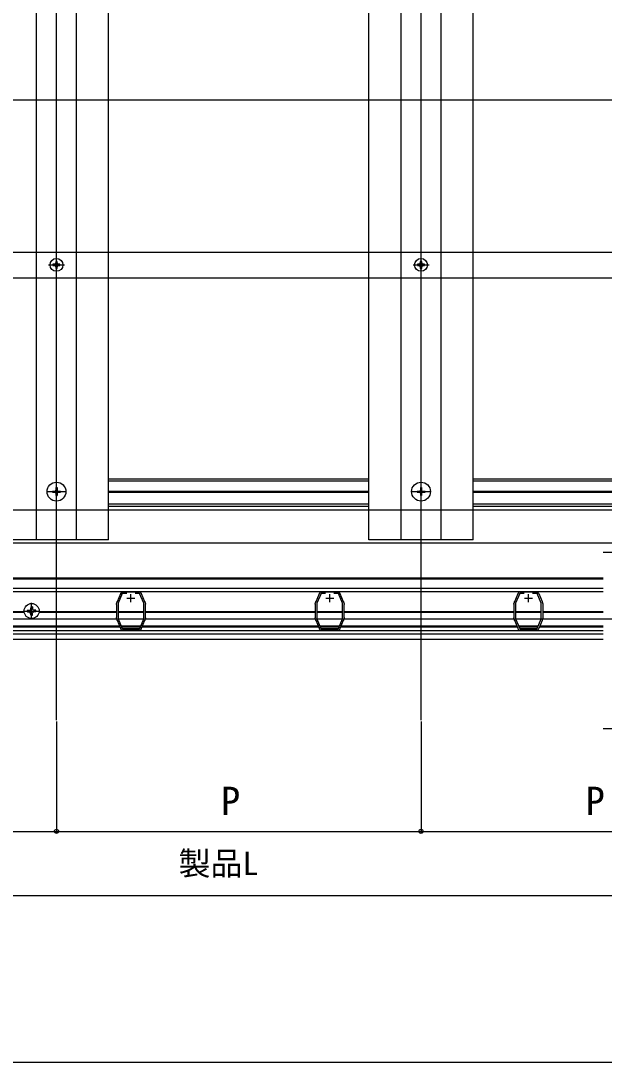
# Model space of a CAD drawing. Units: millimetres, scale not verified. Extents: x -1050 to 1050, y -1568 to 1559.
# Drawn here: x 198 to 562, y -1568 to -919 of the extents above; entities that cross this region are included whole.
import ezdxf
from ezdxf.enums import TextEntityAlignment as Align

# ---------------------------------------------------------------- set-up
doc = ezdxf.new("R2010")
doc.units = ezdxf.units.MM
doc.header["$LTSCALE"] = 8
for name, color, linetype in [('0-3_YKK_11', 7, 'Continuous'), ('0-4_YKK_12', 2, 'Continuous'), ('0-5_YKK_13', 4, 'Continuous'), ('0-6_YKK_D', 6, 'Continuous'), ('0-7_YKK_ZWAK', 7, 'Continuous')]:
    doc.layers.add(name, color=color, linetype=linetype)
doc.styles.add('ＭＳ ゴシック', font='')
doc.styles.get('ＭＳ ゴシック').set_extended_font_data('MS Gothic')

msp = doc.modelspace()

# ---------------------------------------------------------------- linework, layer by layer
at = {"layer": '0-3_YKK_11'}
for p, q in [((263.995, -1279.004), (268.995, -1279.004)), ((266.495, -1281.504), (266.495, -1276.504)), ((387.995, -1279.004), (392.995, -1279.004)), ((390.495, -1281.504), (390.495, -1276.504)), ((511.995, -1279.005), (516.995, -1279.005)), ((514.495, -1281.505), (514.495, -1276.505))]:
    msp.add_line(p, q, dxfattribs=at)
for points in [[(257.612, -1281.706), (257.813, -1281.229), (257.91, -1281.126), (258.007, -1281.024), (260.086, -1276.08), (260.093, -1275.943), (260.108, -1275.788)], [(263.905, -1276.005), (261.093, -1276.004), (258.495, -1282.187), (258.495, -1291.823), (261.051, -1297.905), (271.94, -1297.905), (274.495, -1291.823), (274.495, -1282.186), (271.898, -1276.005), (269.085, -1276.005)], [(261.275, -1275.012), (261.424, -1275.058), (261.552, -1275.105), (271.438, -1275.105), (271.567, -1275.058), (271.715, -1275.012)], [(272.883, -1275.788), (272.898, -1275.943), (272.905, -1276.08), (274.984, -1281.023), (275.081, -1281.126), (275.178, -1281.229), (275.378, -1281.706)], [(381.612, -1281.706), (381.813, -1281.229), (381.91, -1281.126), (382.007, -1281.024), (384.086, -1276.08), (384.092, -1275.943), (384.108, -1275.788)], [(387.905, -1276.005), (385.093, -1276.004), (382.495, -1282.187), (382.495, -1291.823), (385.051, -1297.905), (395.94, -1297.905), (398.495, -1291.823), (398.495, -1282.186), (395.898, -1276.005), (393.085, -1276.005)], [(385.275, -1275.012), (385.424, -1275.058), (385.552, -1275.105), (395.438, -1275.105), (395.567, -1275.058), (395.715, -1275.012)], [(396.883, -1275.788), (396.898, -1275.943), (396.905, -1276.08), (398.983, -1281.023), (399.081, -1281.126), (399.178, -1281.229), (399.378, -1281.706)], [(505.612, -1281.706), (505.813, -1281.229), (505.91, -1281.126), (506.007, -1281.024), (508.086, -1276.08), (508.092, -1275.943), (508.108, -1275.788)], [(511.905, -1276.005), (509.093, -1276.005), (506.495, -1282.187), (506.495, -1291.823), (509.051, -1297.905), (519.94, -1297.905), (522.495, -1291.824), (522.495, -1282.187), (519.898, -1276.005), (517.085, -1276.005)], [(509.275, -1275.012), (509.424, -1275.058), (509.552, -1275.105), (519.438, -1275.105), (519.567, -1275.058), (519.715, -1275.012)], [(520.883, -1275.788), (520.898, -1275.943), (520.905, -1276.08), (522.983, -1281.024), (523.081, -1281.126), (523.178, -1281.229), (523.378, -1281.706)], [(257.495, -1291.723), (257.495, -1291.205), (257.545, -1291.072), (257.595, -1290.94), (257.595, -1283.069), (257.545, -1282.937), (257.495, -1282.805), (257.495, -1282.287)], [(275.495, -1282.287), (275.495, -1282.805), (275.445, -1282.937), (275.395, -1283.069), (275.395, -1290.94), (275.445, -1291.072), (275.495, -1291.205), (275.495, -1291.723)], [(381.495, -1291.723), (381.495, -1291.205), (381.545, -1291.072), (381.595, -1290.94), (381.595, -1283.069), (381.545, -1282.937), (381.495, -1282.805), (381.495, -1282.287)], [(399.495, -1282.287), (399.495, -1282.805), (399.445, -1282.937), (399.395, -1283.069), (399.395, -1290.94), (399.445, -1291.072), (399.495, -1291.205), (399.495, -1291.723)], [(505.495, -1291.723), (505.495, -1291.205), (505.545, -1291.073), (505.595, -1290.94), (505.595, -1283.07), (505.545, -1282.937), (505.495, -1282.805), (505.495, -1282.287)], [(523.495, -1282.287), (523.495, -1282.805), (523.445, -1282.937), (523.395, -1283.07), (523.395, -1290.94), (523.445, -1291.073), (523.495, -1291.205), (523.495, -1291.723)], [(260.108, -1298.222), (260.093, -1298.066), (260.086, -1297.929), (258.007, -1292.986), (257.91, -1292.883), (257.813, -1292.781), (257.612, -1292.304)], [(275.378, -1292.304), (275.178, -1292.781), (275.081, -1292.883), (274.984, -1292.986), (272.905, -1297.929), (272.898, -1298.066), (272.883, -1298.222)], [(384.108, -1298.222), (384.093, -1298.066), (384.086, -1297.929), (382.007, -1292.986), (381.91, -1292.883), (381.813, -1292.781), (381.612, -1292.304)], [(399.378, -1292.304), (399.178, -1292.781), (399.081, -1292.883), (398.983, -1292.986), (396.905, -1297.929), (396.898, -1298.066), (396.883, -1298.222)], [(508.108, -1298.222), (508.093, -1298.067), (508.086, -1297.93), (506.007, -1292.986), (505.91, -1292.884), (505.813, -1292.781), (505.612, -1292.304)], [(523.378, -1292.304), (523.178, -1292.781), (523.081, -1292.884), (522.983, -1292.986), (520.905, -1297.93), (520.898, -1298.067), (520.883, -1298.222)], [(271.438, -1298.905), (261.552, -1298.905), (261.424, -1298.951), (261.275, -1298.997)], [(271.715, -1298.997), (271.567, -1298.951), (271.438, -1298.905)], [(395.438, -1298.905), (385.552, -1298.905), (385.424, -1298.951), (385.275, -1298.997)], [(395.715, -1298.997), (395.567, -1298.951), (395.438, -1298.905)], [(519.438, -1298.905), (509.552, -1298.905), (509.424, -1298.952), (509.275, -1298.997)], [(519.715, -1298.997), (519.567, -1298.952), (519.438, -1298.905)]]:
    msp.add_lwpolyline(points, dxfattribs=at)
for centre, start, end in [((261.425, -1276.505), 95.73914, 151.44347), ((271.565, -1276.505), 28.55592, 84.26083), ((385.425, -1276.505), 95.73914, 151.44347), ((395.565, -1276.505), 28.55592, 84.26083), ((509.425, -1276.505), 95.73914, 151.44347), ((519.565, -1276.505), 28.55592, 84.26083), ((258.995, -1282.287), 157.21234, 180.00008), ((273.995, -1282.287), 360, 22.78773), ((382.995, -1282.287), 157.21234, 180.00008), ((397.995, -1282.287), 360, 22.78773), ((506.995, -1282.287), 157.21234, 180.00008), ((521.995, -1282.287), 360, 22.78773), ((258.995, -1291.723), 179.99998, 202.78771), ((273.995, -1291.723), 337.21255, 0.00006), ((382.995, -1291.723), 179.99998, 202.78771), ((397.995, -1291.723), 337.21255, 0.00006), ((506.995, -1291.723), 179.99998, 202.78771), ((521.995, -1291.723), 337.21255, 0.00006), ((261.425, -1297.505), 208.55565, 264.26079), ((271.565, -1297.505), 275.73925, 331.44438), ((385.425, -1297.505), 208.55565, 264.26079), ((395.565, -1297.505), 275.73925, 331.44438), ((509.425, -1297.505), 208.55565, 264.26079), ((519.565, -1297.505), 275.73925, 331.44438)]:
    msp.add_arc(centre, 1.5, start, end, dxfattribs=at)
at = {"layer": '0-4_YKK_12'}
for p, q in [((219.995, -1355.005), (219.995, -464.505)), ((447.495, -1355.005), (447.495, -464.505)), ((207.495, -1242.505), (207.495, -719.505)), ((232.495, -1242.505), (232.495, -719.505)), ((252.495, -1242.505), (252.495, -719.505)), ((434.995, -1242.505), (434.995, -719.505)), ((459.995, -1242.505), (459.995, -719.505)), ((479.995, -1242.505), (479.995, -719.505)), ((219.995, -1218.805), (219.995, -1206.205)), ((252.495, -1204.505), (414.995, -1204.505)), ((252.495, -1205.705), (414.995, -1205.705)), ((447.495, -1218.805), (447.495, -1206.205)), ((479.995, -1204.505), (642.495, -1204.505)), ((479.995, -1205.705), (642.495, -1205.705)), ((213.695, -1212.505), (226.295, -1212.505)), ((252.495, -1212.205), (414.995, -1212.205)), ((252.495, -1212.805), (414.995, -1212.805)), ((441.195, -1212.505), (453.795, -1212.505)), ((479.995, -1212.205), (642.495, -1212.205)), ((479.995, -1212.805), (642.495, -1212.805)), ((252.495, -1220.105), (414.995, -1220.105)), ((252.495, -1221.505), (414.995, -1221.505)), ((479.995, -1220.105), (642.495, -1220.105)), ((479.995, -1221.505), (642.495, -1221.505)), ((-205.005, -1244.505), (872.495, -1244.505)), ((252.495, -1242.505), (187.495, -1242.505)), ((479.995, -1242.505), (414.995, -1242.505)), ((873.495, -1250.505), (561.245, -1250.505)), ((-160.005, -1266.205), (561.245, -1266.205)), ((-160.005, -1266.805), (561.245, -1266.805)), ((-157.131, -1272.805), (561.245, -1272.805)), ((-157.06, -1274.805), (561.245, -1274.805)), ((204.495, -1292.178), (204.495, -1281.82)), ((1020.995, -1292.005), (-455.164, -1292.005)), ((151.395, -1287.205), (199.792, -1287.205)), ((151.395, -1287.805), (199.857, -1287.805)), ((199.316, -1286.999), (209.674, -1286.999)), ((209.134, -1287.805), (257.595, -1287.805)), ((209.199, -1287.205), (257.595, -1287.205)), ((258.495, -1287.205), (274.495, -1287.205)), ((258.495, -1287.805), (274.495, -1287.805)), ((275.395, -1287.205), (381.595, -1287.205)), ((275.395, -1287.805), (381.595, -1287.805)), ((382.495, -1287.205), (398.495, -1287.205)), ((382.495, -1287.805), (398.495, -1287.805)), ((399.395, -1287.205), (505.595, -1287.205)), ((399.395, -1287.805), (505.595, -1287.805)), ((506.495, -1287.205), (522.495, -1287.205)), ((506.495, -1287.805), (522.495, -1287.805)), ((523.395, -1287.205), (561.245, -1287.205)), ((523.395, -1287.805), (561.245, -1287.805)), ((-159.505, -1299.205), (561.245, -1299.205)), ((149.378, -1296.805), (259.613, -1296.805)), ((149.63, -1296.205), (259.361, -1296.205)), ((260.337, -1296.205), (272.654, -1296.205)), ((260.589, -1296.805), (272.402, -1296.805)), ((273.378, -1296.805), (383.613, -1296.805)), ((273.63, -1296.205), (383.361, -1296.205)), ((384.337, -1296.205), (396.654, -1296.205)), ((384.589, -1296.805), (396.402, -1296.805)), ((397.378, -1296.805), (507.613, -1296.805)), ((397.63, -1296.205), (507.36, -1296.205)), ((508.336, -1296.205), (520.654, -1296.205)), ((508.589, -1296.805), (520.402, -1296.805)), ((521.378, -1296.805), (561.245, -1296.805)), ((521.63, -1296.205), (561.245, -1296.205)), ((-205.005, -1304.505), (561.245, -1304.505)), ((-159.505, -1301.205), (561.245, -1301.205)), ((873.495, -1360.505), (561.245, -1360.505))]:
    msp.add_line(p, q, dxfattribs=at)
msp.add_lwpolyline([(414.995, -1242.505), (414.995, -719.505), (414.995, -670.505)], dxfattribs=at)
at = {"layer": '0-5_YKK_13'}
for p, q in [((-163.505, -968.005), (830.995, -968.005)), ((-163.505, -1063.005), (830.995, -1063.005)), ((214.995, -1071.005), (224.995, -1071.005)), ((218.675, -1070.565), (217.795, -1070.565)), ((219.995, -1076.005), (219.995, -1066.005)), ((221.315, -1071.445), (222.195, -1071.445)), ((442.495, -1071.005), (452.495, -1071.005)), ((446.175, -1070.565), (445.295, -1070.565)), ((447.495, -1076.005), (447.495, -1066.005)), ((448.815, -1071.445), (449.695, -1071.445)), ((-163.505, -1079.005), (830.995, -1079.005)), ((217.495, -1212.155), (217.495, -1212.855)), ((217.495, -1212.155), (219.145, -1212.155)), ((217.495, -1212.855), (219.145, -1212.855)), ((219.645, -1210.005), (220.345, -1210.005)), ((219.645, -1210.005), (219.645, -1211.655)), ((219.645, -1213.355), (219.645, -1215.005)), ((219.645, -1215.005), (220.345, -1215.005)), ((220.345, -1210.005), (220.345, -1211.655)), ((220.345, -1213.355), (220.345, -1215.005)), ((220.845, -1212.155), (222.495, -1212.155)), ((220.845, -1212.855), (222.495, -1212.855)), ((222.495, -1212.155), (222.495, -1212.855)), ((444.995, -1212.155), (444.995, -1212.855)), ((444.995, -1212.155), (446.645, -1212.155)), ((444.995, -1212.855), (446.645, -1212.855)), ((447.145, -1210.005), (447.845, -1210.005)), ((447.145, -1210.005), (447.145, -1211.655)), ((447.145, -1213.355), (447.145, -1215.005)), ((447.145, -1215.005), (447.845, -1215.005)), ((447.845, -1210.005), (447.845, -1211.655)), ((447.845, -1213.355), (447.845, -1215.005)), ((448.345, -1212.155), (449.995, -1212.155)), ((448.345, -1212.855), (449.995, -1212.855)), ((449.995, -1212.155), (449.995, -1212.855)), ((829.995, -1224.005), (-159.005, -1224.005)), ((201.853, -1286.411), (203.157, -1286.388)), ((203.157, -1286.388), (203.766, -1286.27)), ((203.884, -1285.661), (203.766, -1286.27)), ((203.907, -1284.357), (203.884, -1285.661)), ((205.084, -1284.357), (205.107, -1285.661)), ((205.107, -1285.661), (205.225, -1286.27)), ((205.834, -1286.388), (205.225, -1286.27)), ((207.138, -1286.411), (205.834, -1286.388)), ((201.853, -1287.588), (203.157, -1287.611)), ((203.157, -1287.611), (203.766, -1287.729)), ((203.884, -1288.338), (203.766, -1287.729)), ((203.907, -1289.642), (203.884, -1288.338)), ((205.084, -1289.642), (205.107, -1288.338)), ((205.107, -1288.338), (205.225, -1287.729)), ((205.834, -1287.611), (205.225, -1287.729)), ((207.138, -1287.588), (205.834, -1287.611))]:
    msp.add_line(p, q, dxfattribs=at)
for points in [[(217.795, -1070.565), (217.795, -1071.445), (218.675, -1071.445)], [(220.435, -1069.685), (220.435, -1068.805), (219.555, -1068.805), (219.555, -1069.685)], [(222.195, -1071.445), (222.195, -1070.565), (221.315, -1070.565)], [(445.295, -1070.565), (445.295, -1071.445), (446.175, -1071.445)], [(447.935, -1069.685), (447.935, -1068.805), (447.055, -1068.805), (447.055, -1069.685)], [(449.695, -1071.445), (449.695, -1070.565), (448.815, -1070.565)], [(219.555, -1072.325), (219.555, -1073.205), (220.435, -1073.205), (220.435, -1072.325)], [(447.055, -1072.325), (447.055, -1073.205), (447.935, -1073.205), (447.935, -1072.325)]]:
    msp.add_lwpolyline(points, dxfattribs=at)
for centre, radius in [((219.995, -1071.005), 4), ((447.495, -1071.005), 4), ((219.995, -1212.505), 5.9), ((447.495, -1212.505), 5.9), ((204.495, -1286.999), 4.708)]:
    msp.add_circle(centre, radius, dxfattribs=at)
for centre, radius, start, end in [((218.675, -1069.685), 0.88, 270, 0), ((218.675, -1072.325), 0.88, 0, 90), ((221.315, -1069.685), 0.88, 180, 270), ((221.315, -1072.325), 0.88, 90, 180), ((446.175, -1069.685), 0.88, 270, 0), ((446.175, -1072.325), 0.88, 0, 90), ((448.815, -1069.685), 0.88, 180, 270), ((448.815, -1072.325), 0.88, 90, 180), ((219.145, -1211.655), 0.5, 270, 0), ((219.145, -1213.355), 0.5, 0, 90), ((220.845, -1211.655), 0.5, 180, 270), ((220.845, -1213.355), 0.5, 90, 180), ((446.645, -1211.655), 0.5, 270, 0), ((446.645, -1213.355), 0.5, 0, 90), ((448.345, -1211.655), 0.5, 180, 270), ((448.345, -1213.355), 0.5, 90, 180), ((204.495, -1286.999), 2.707, 167.44414, 192.55586), ((204.495, -1286.999), 2.707, 77.44414, 102.55586), ((204.495, -1286.999), 2.707, 347.44414, 12.55586), ((204.495, -1286.999), 2.707, 257.44414, 282.55586)]:
    msp.add_arc(centre, radius, start, end, dxfattribs=at)
at = {"layer": '0-6_YKK_D'}
for p, q in [((219.995, -1356.005), (219.995, -1425.505)), ((219.995, -1356.005), (219.995, -1425.505)), ((447.495, -1356.005), (447.495, -1425.505)), ((447.495, -1356.005), (447.495, -1425.505)), ((-7.505, -1424.505), (219.995, -1424.505)), ((219.995, -1424.505), (447.495, -1424.505)), ((447.495, -1424.505), (674.995, -1424.505)), ((-235.005, -1464.505), (902.495, -1464.505))]:
    msp.add_line(p, q, dxfattribs=at)
for centre in [(219.995, -1424.505), (219.995, -1424.505), (447.495, -1424.505), (447.495, -1424.505)]:
    msp.add_circle(centre, 1.275, dxfattribs=at)
at = {"layer": '0-7_YKK_ZWAK'}
msp.add_lwpolyline([(-1050, -1568.5), (1050, -1568.5), (1050, 1491.5)], dxfattribs=at)

# ---------------------------------------------------------------- texts
at = {"layer": '0-6_YKK_D', "style": 'ＭＳ ゴシック'}
for s, height, p in [('P', 17.6, (322.7, -1419.505)), ('P', 17.6, (550.2, -1419.505)), ('製品L', 14.66, (296.132, -1456.209))]:
    msp.add_text(s, height=height, dxfattribs=at).set_placement(p, align=Align.BOTTOM_LEFT)

doc.saveas('drawing.dxf')
